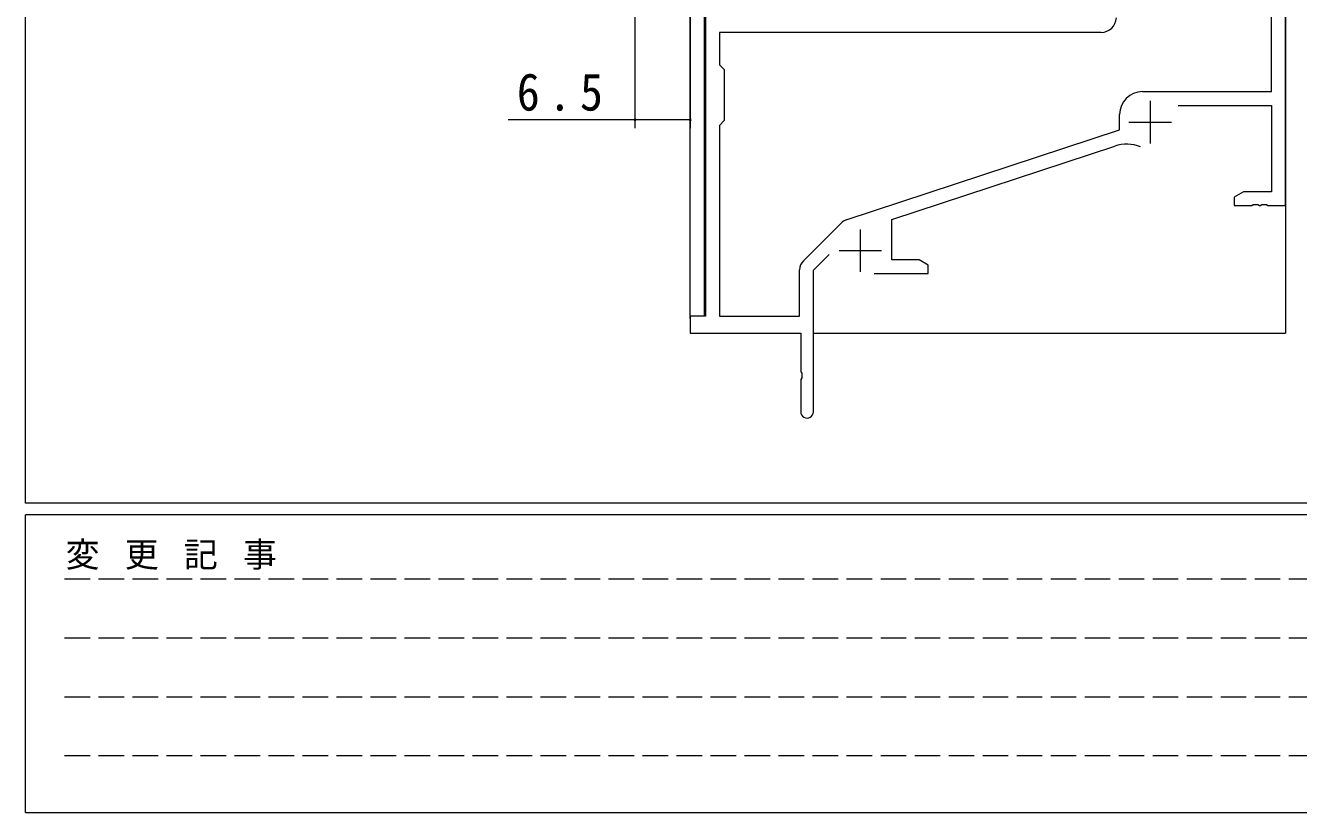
# Model space of a CAD drawing. Units: millimetres on the paper. Extents: x -420 to 373, y -297 to 267.
# Drawn here: x -417.7 to -267.9, y -297 to -204.4 of the extents above; entities that cross this region are included whole.
import ezdxf

# ---------------------------------------------------------------- set-up
doc = ezdxf.new("R2010")
doc.units = ezdxf.units.MM
doc.linetypes.add('DASHED3', pattern=[4, 3, -1])
for name, color, linetype, lineweight in [('0-1_YKK_ZWAK', 7, 'Continuous', 9), ('0-3_YKK_11', 7, 'Continuous', 9), ('0-4_YKK_12', 2, 'Continuous', 9), ('0-6_YKK_D', 6, 'Continuous', 9)]:
    doc.layers.add(name, color=color, linetype=linetype, lineweight=lineweight)
doc.styles.add('ＭＳ ゴシック', font='')
doc.styles.get('ＭＳ ゴシック').set_extended_font_data('MS Gothic')

msp = doc.modelspace()

# ---------------------------------------------------------------- linework, layer by layer
at = {"layer": '0-1_YKK_ZWAK'}
for p, q in [((-417.7, -260.575), (-417.7, 264.425)), ((352.3, -260.575), (-417.7, -260.575)), ((-417.7, -296.975), (-417.7, -261.975)), ((314.5, -261.975), (-417.7, -261.975)), ((-417.7, -296.975), (314.5, -296.975))]:
    msp.add_line(p, q, dxfattribs=at)
at = {"layer": '0-1_YKK_ZWAK', "linetype": 'DASHED3'}
for p, q in [((-413.101, -269.488), (-164.909, -269.488)), ((-413.101, -276.416), (-164.909, -276.416)), ((-413.101, -283.345), (-164.909, -283.345)), ((-413.101, -290.274), (-164.909, -290.274))]:
    msp.add_line(p, q, dxfattribs=at)
at = {"layer": '0-3_YKK_11'}
for p, q in [((-269.5, -225.575), (-269.5, -185.575)), ((-337.7, -195.475), (-337.7, -238.575)), ((-271.13, -212.175), (-271.13, -203.205)), ((-291.17, -205.205), (-336.07, -205.205)), ((-336.07, -205.205), (-336.07, -209.005)), ((-291.17, -205.205), (-336.07, -205.205)), ((-336.07, -209.005), (-335.5, -209.575)), ((-335.5, -209.575), (-335.5, -215.575)), ((-286.3, -212.175), (-271.13, -212.175)), ((-285.4, -213.275), (-285.4, -218.275)), ((-282.114, -213.805), (-271.13, -213.805)), ((-271.13, -213.805), (-271.13, -223.945)), ((-335.5, -215.575), (-336.07, -216.145)), ((-289, -216.675), (-289, -214.875)), ((-336.07, -216.145), (-336.07, -238.575)), ((-321.161, -227.264), (-289, -216.675)), ((-287.9, -215.775), (-282.9, -215.775)), ((-315.8, -227.215), (-289.573, -218.58)), ((-274.409, -223.945), (-275.5, -224.575)), ((-275.5, -224.575), (-275.5, -225.575)), ((-271.13, -223.945), (-274.409, -223.945)), ((-275.5, -225.575), (-273.458, -225.575)), ((-273.458, -225.575), (-273.275, -225.455)), ((-273.275, -225.455), (-272.725, -225.455)), ((-272.725, -225.455), (-272.542, -225.575)), ((-272.542, -225.575), (-272.458, -225.575)), ((-272.458, -225.575), (-272.275, -225.455)), ((-272.275, -225.455), (-271.725, -225.455)), ((-271.725, -225.455), (-271.542, -225.575)), ((-271.542, -225.575), (-269.5, -225.575)), ((-315.8, -231.945), (-315.8, -227.215)), ((-326.191, -232.066), (-321.752, -227.628)), ((-319.5, -228.375), (-319.5, -233.375)), ((-325, -233.18), (-323.148, -231.329)), ((-322, -230.875), (-317, -230.875)), ((-312.591, -231.945), (-315.8, -231.945)), ((-311.5, -232.575), (-312.591, -231.945)), ((-326.63, -238.575), (-326.63, -233.127)), ((-325, -249.825), (-325, -233.18)), ((-317.85, -233.575), (-311.5, -233.575)), ((-311.5, -233.575), (-311.5, -232.575)), ((-339.5, -238.575), (-339.5, -240.575)), ((-337.7, -238.575), (-339.5, -238.575)), ((-336.07, -238.575), (-326.63, -238.575)), ((-339.5, -240.575), (-326.5, -240.575)), ((-326.5, -240.575), (-326.5, -245.117)), ((-326.5, -245.117), (-326.38, -245.3)), ((-326.38, -245.3), (-326.38, -245.85)), ((-326.38, -245.85), (-326.5, -246.034)), ((-326.5, -246.034), (-326.5, -249.825))]:
    msp.add_line(p, q, dxfattribs=at)
for centre, radius, start, end in [((-291.17, -203.405), 1.8, 270, 357.27058), ((-286.3, -214.875), 2.7, 90, 179.99998), ((-288.166, -222.854), 4.5, 68.66068, 108.22311), ((-320.692, -228.688), 1.5, 108.22314, 134.99998), ((-325.13, -233.127), 1.5, 134.99998, 179.99997), ((-325.75, -249.825), 0.75, 179.99998, 0)]:
    msp.add_arc(centre, radius, start, end, dxfattribs=at)
at = {"layer": '0-4_YKK_12'}
for p, q in [((-269.5, -140.924), (-269.5, -240.575)), ((-339.5, -238.875), (-339.5, -195.475)), ((-337.87, -195.505), (-337.87, -238.546)), ((-325, -240.575), (-269.5, -240.575))]:
    msp.add_line(p, q, dxfattribs=at)
at = {"layer": '0-6_YKK_D'}
for p, q in [((-346, -198.475), (-346, -216.475)), ((-339.5, -198.475), (-339.5, -216.475)), ((-346, -215.475), (-360.9, -215.475)), ((-339.5, -215.475), (-346, -215.475))]:
    msp.add_line(p, q, dxfattribs=at)
for centre, start, end in [((-346, -215.475), 0, 180), ((-346, -215.475), 180, 0), ((-339.5, -215.475), 0, 180), ((-339.5, -215.475), 180, 0)]:
    msp.add_arc(centre, 0.106, start, end, dxfattribs=at)

# ---------------------------------------------------------------- texts
at = {"layer": '0-1_YKK_ZWAK', "insert": (-412.986, -268.422), "char_height": 2.933, "attachment_point": 7, "style": 'ＭＳ ゴシック'}
msp.add_mtext('\\T1.16;変\\~更\\~記\\~事', dxfattribs=at)
at = {"layer": '0-6_YKK_D', "color": 3, "insert": (-359.9, -214.475), "char_height": 4.399, "attachment_point": 7, "style": 'ＭＳ ゴシック'}
msp.add_mtext('\\T1.38;\\W0.9;6.5', dxfattribs=at)

doc.saveas('drawing.dxf')
